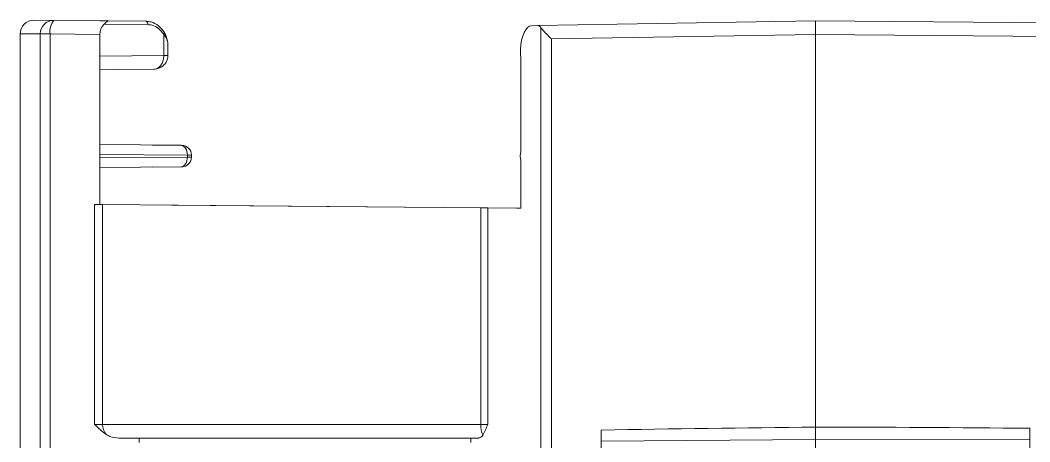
# Model space of a CAD drawing. Extents: x 12.1 to 108.7, y 1 to 80.4.
# Drawn here: x 44.207 to 48.65, y 18.509 to 20.364 of the extents above; entities that cross this region are included whole.
import ezdxf

# ---------------------------------------------------------------- set-up
doc = ezdxf.new("R2010")
doc.units = 0
doc.header["$MEASUREMENT"] = 0
doc.linetypes.add('SLD-Solid', pattern=[0])
doc.layers.add('OBJECT', color=7, linetype='CONTINUOUS')

msp = doc.modelspace()

# ---------------------------------------------------------------- linework, layer by layer
at = {"layer": 'OBJECT', "linetype": 'SLD-Solid', "lineweight": 15}
for p, q in [((44.2673, 20.3638), (44.355, 20.363)), ((44.355, 20.363), (44.5958, 20.3609)), ((44.5579, 20.3613), (44.759, 20.3595)), ((44.5958, 20.3609), (44.759, 20.3595)), ((46.4844, 20.34), (47.7068, 20.3613)), ((47.7068, 20.3613), (48.9293, 20.3506)), ((44.7685, 20.3445), (44.5761, 20.3462)), ((46.4577, 20.3395), (46.4844, 20.34)), ((46.4975, 18.3948), (46.4975, 20.332)), ((44.2952, 20.3031), (44.2068, 20.3038)), ((44.3387, 20.3031), (44.2952, 20.3031)), ((44.2952, 18.4114), (44.2952, 20.3031)), ((44.3387, 18.4114), (44.3387, 20.3031)), ((44.5568, 20.3011), (44.3387, 20.3031)), ((44.5568, 20.3011), (44.5568, 20.206)), ((44.8387, 20.2084), (44.8387, 20.302)), ((47.7068, 20.3013), (46.5445, 20.2811)), ((46.5445, 18.3948), (46.5445, 20.2811)), ((48.8692, 20.2912), (47.7068, 20.3013)), ((47.7068, 20.3013), (47.7068, 20.3013)), ((47.7068, 20.3013), (47.7068, 19.4862)), ((44.5568, 20.206), (44.8387, 20.2084)), ((44.5568, 20.206), (44.5568, 19.5528)), ((44.8387, 20.2084), (44.8568, 20.2084)), ((46.4104, 19.786), (46.4104, 20.2008)), ((44.7955, 20.1484), (44.5568, 20.1463)), ((44.7955, 20.1484), (44.6223, 20.1469)), ((44.5568, 19.8163), (44.9154, 19.8132)), ((44.9426, 19.7702), (44.5568, 19.7735)), ((44.9175, 19.8131), (44.7892, 19.8143)), ((44.9154, 19.8132), (44.9179, 19.8131)), ((44.5568, 19.758), (44.9426, 19.7614)), ((44.9426, 19.7702), (44.9426, 19.7614)), ((44.9605, 19.7701), (44.9426, 19.7702)), ((44.9426, 19.7614), (44.9605, 19.7614)), ((46.4075, 19.7682), (46.4075, 19.7651)), ((46.4104, 19.7473), (46.4104, 19.5366)), ((44.9154, 19.7184), (44.5568, 19.7153)), ((44.9154, 19.7184), (44.7892, 19.7173)), ((44.9179, 19.7184), (44.9154, 19.7184)), ((44.5343, 18.5853), (44.5343, 19.553)), ((44.5692, 19.5527), (44.5343, 19.553)), ((44.5692, 19.5527), (44.5692, 18.5853)), ((44.5692, 19.5527), (46.2338, 19.5381)), ((44.8737, 19.55), (46.4104, 19.5366)), ((46.2338, 18.5853), (46.2338, 19.5381)), ((46.2645, 19.5379), (46.2338, 19.5381)), ((46.2645, 19.5379), (46.2645, 18.5853)), ((46.2645, 19.5379), (46.4104, 19.5366)), ((46.3925, 19.5368), (46.4104, 19.5366)), ((47.7068, 19.4862), (47.7068, 19.0262)), ((47.7068, 19.0262), (47.7068, 18.5731)), ((44.5343, 18.5853), (44.5692, 18.5853)), ((44.5692, 18.5853), (46.2338, 18.5853)), ((46.2338, 18.5853), (46.2645, 18.5853)), ((47.7068, 18.5192), (47.7068, 18.5731)), ((46.7638, 18.2524), (46.7638, 18.5599)), ((48.6498, 18.2524), (48.6498, 18.5682)), ((46.223, 18.5253), (44.643, 18.5253)), ((44.7308, 18.5057), (44.7308, 18.5253)), ((46.1898, 18.5253), (46.1898, 18.5057)), ((47.7068, 18.5192), (46.7638, 18.5117)), ((48.6498, 18.5198), (47.7068, 18.5191)), ((47.7068, 17.7753), (47.7068, 18.5192))]:
    msp.add_line(p, q, dxfattribs=at)
at = {"layer": 'OBJECT', "linetype": 'SLD-Solid', "lineweight": 15, "flags": 128}
for points in [[(44.759, 20.3595), (44.7609, 20.3592), (44.7627, 20.3584), (44.7643, 20.357), (44.7657, 20.3551), (44.7669, 20.3528), (44.7678, 20.3502), (44.7683, 20.3474), (44.7685, 20.3445)], [(44.8402, 20.3112), (44.8412, 20.3107), (44.8418, 20.3099), (44.8421, 20.3089), (44.8421, 20.3078), (44.8417, 20.3065), (44.841, 20.3051), (44.84, 20.3036), (44.8387, 20.302)], [(44.9426, 19.7702), (44.9421, 19.7785), (44.9406, 19.7866), (44.9381, 19.794), (44.9347, 19.8005), (44.9306, 19.8058), (44.9259, 19.8098), (44.9207, 19.8123), (44.9154, 19.8132)], [(44.9154, 19.7184), (44.9207, 19.7193), (44.9259, 19.7218), (44.9306, 19.7257), (44.9347, 19.7311), (44.9381, 19.7376), (44.9406, 19.745), (44.9421, 19.7531), (44.9426, 19.7614)]]:
    msp.add_lwpolyline(points, dxfattribs=at)
at = {"layer": 'OBJECT', "linetype": 'SLD-Solid', "lineweight": 15}
for centre, radius, start, end in [((44.2668, 20.3038), 0.06, 89.5, 180.7083), ((44.3549, 20.3034), 0.0597, 89.8237, 180.3072), ((44.4077, 20.3165), 0.0703, 138.4792, 191.0064), ((44.8426, 21.2867), 1.0785, 269.7926, 270.7538), ((44.9175, 19.7701), 0.043, 0.3368, 89.5), ((44.9175, 19.7614), 0.043, 270.5, 0.3396), ((44.6341, 18.5843), 0.0649, 179.1383, 223.6079), ((46.3399, 18.5821), 0.1062, 178.3051, 204.4366)]:
    msp.add_arc(centre, radius, start, end, dxfattribs=at)
for centre, major_axis, ratio, start_param, end_param in [((44.6132, 20.3008), (-0.0029, 0.0599), 0.94, 0.667549, 1.520023), ((46.4584, 20.2195), (-0.0004, 0.12), 0.424231, 0.006081, 1.442655), ((47.7068, 17.8732), (8, 0.0706), 0.087482, 1.570024, 1.688174), ((47.7068, 17.8732), (8, 0), 0.087489, 1.452647, 1.570796)]:
    msp.add_ellipse(centre, major_axis=major_axis, ratio=ratio, start_param=start_param, end_param=end_param, dxfattribs=at)
for points, knots in [([(44.5958, 20.3609), (44.5958, 20.3609), (44.5942, 20.361), (44.5907, 20.3598), (44.5849, 20.3549), (44.579, 20.349), (44.5761, 20.3462)], [0, 0, 0, 0, 0.008154, 0.301729, 0.658811, 1, 1, 1, 1]), ([(44.759, 20.3595), (44.767, 20.3588), (44.7869, 20.3569), (44.8164, 20.3416), (44.8326, 20.321), (44.8402, 20.3112)], [0, 0, 0, 0, 0.2593023, 0.647678, 1, 1, 1, 1]), ([(47.7068, 20.3613), (47.7068, 20.3606), (47.7068, 20.3593), (47.7068, 20.349), (47.7068, 20.3337), (47.7068, 20.3169), (47.7068, 20.3057), (47.7068, 20.3013)], [0, 0, 0, 0, 0.214653, 0.429306, 0.643974, 0.858672, 1, 1, 1, 1]), ([(47.7068, 20.3013), (47.7068, 20.308), (47.7068, 20.3215), (47.7068, 20.3395), (47.7068, 20.353), (47.7068, 20.3599), (47.7068, 20.3606), (47.7068, 20.3609)], [0, 0, 0, 0, 0.22346, 0.446921, 0.670377, 0.893826, 1, 1, 1, 1]), ([(44.8387, 20.302), (44.8315, 20.3112), (44.8172, 20.3295), (44.7916, 20.3424), (44.775, 20.3439), (44.7685, 20.3445)], [0, 0, 0, 0, 0.376298, 0.751999, 1, 1, 1, 1]), ([(44.8402, 20.3112), (44.8458, 20.3019), (44.8529, 20.2902), (44.8528, 20.2771), (44.8528, 20.2743)], [0, 0, 0, 0, 0.790124, 1, 1, 1, 1]), ([(46.4975, 20.332), (46.4939, 20.3356), (46.4896, 20.3398), (46.4851, 20.3399), (46.4844, 20.34)], [0, 0, 0, 0, 0.846536, 1, 1, 1, 1]), ([(46.5445, 20.2811), (46.5444, 20.2812), (46.5388, 20.2868), (46.526, 20.2997), (46.5088, 20.3181), (46.501, 20.3278), (46.4975, 20.332)], [0, 0, 0, 0, 0.003827, 0.294529, 0.692404, 1, 1, 1, 1]), ([(44.8566, 20.2556), (44.8567, 20.2561), (44.8574, 20.266), (44.8534, 20.2824), (44.8429, 20.2963), (44.8387, 20.302)], [0, 0, 0, 0, 0.028847, 0.603398, 1, 1, 1, 1]), ([(46.4079, 20.2347), (46.4078, 20.2285), (46.4076, 20.2167), (46.4094, 20.2059), (46.4104, 20.2008)], [0, 0, 0, 0, 0.517588, 1, 1, 1, 1]), ([(44.7955, 20.1484), (44.8027, 20.1491), (44.8173, 20.1507), (44.8365, 20.1622), (44.85, 20.1789), (44.8568, 20.1954), (44.8561, 20.2054), (44.8559, 20.2083)], [0, 0, 0, 0, 0.228095, 0.459975, 0.684907, 0.907433, 1, 1, 1, 1]), ([(44.7955, 20.1484), (44.7956, 20.1484), (44.7988, 20.1484), (44.8069, 20.1497), (44.8189, 20.1566), (44.8299, 20.1703), (44.8373, 20.1881), (44.8382, 20.2015), (44.8387, 20.2083)], [0, 0, 0, 0, 0.003386, 0.141247, 0.357284, 0.571953, 0.785965, 1, 1, 1, 1]), ([(46.4104, 19.786), (46.4097, 19.7838), (46.4083, 19.7792), (46.4076, 19.7726), (46.4075, 19.769), (46.4075, 19.7682)], [0, 0, 0, 0, 0.4419364, 0.8852198, 1, 1, 1, 1]), ([(46.4075, 19.7651), (46.4076, 19.7624), (46.4078, 19.7568), (46.4091, 19.7509), (46.4101, 19.7481), (46.4104, 19.7473)], [0, 0, 0, 0, 0.418069, 0.83536, 1, 1, 1, 1]), ([(44.5871, 18.5395), (44.5689, 18.5539), (44.5506, 18.5684), (44.5344, 18.5852), (44.5343, 18.5853)], [0, 0, 0, 0, 0.99569, 1, 1, 1, 1]), ([(46.2645, 18.5853), (46.2645, 18.5852), (46.258, 18.5678), (46.2506, 18.553), (46.2433, 18.5382)], [0, 0, 0, 0, 0.004156, 1, 1, 1, 1]), ([(44.643, 18.5253), (44.6287, 18.5264), (44.6091, 18.528), (44.5918, 18.537), (44.5871, 18.5395)], [0, 0, 0, 0, 0.726495, 1, 1, 1, 1]), ([(46.2433, 18.5382), (46.2425, 18.5371), (46.2376, 18.5305), (46.2306, 18.5259), (46.2245, 18.5254), (46.223, 18.5253)], [0, 0, 0, 0, 0.126884, 0.783073, 1, 1, 1, 1])]:
    msp.add_open_spline(points, degree=3, knots=knots, dxfattribs=at)
for points in [[(44.2068, 20.3038), (44.2068, 17.9656)], [(44.8568, 20.2084), (44.8568, 20.2556)], [(44.8387, 20.2083), (44.8387, 20.2084)], [(44.8567, 20.2084), (44.8567, 20.2084)], [(44.9605, 19.7614), (44.9605, 19.7701)]]:
    msp.add_open_spline(points, degree=1, dxfattribs=at)

doc.saveas('drawing.dxf')
